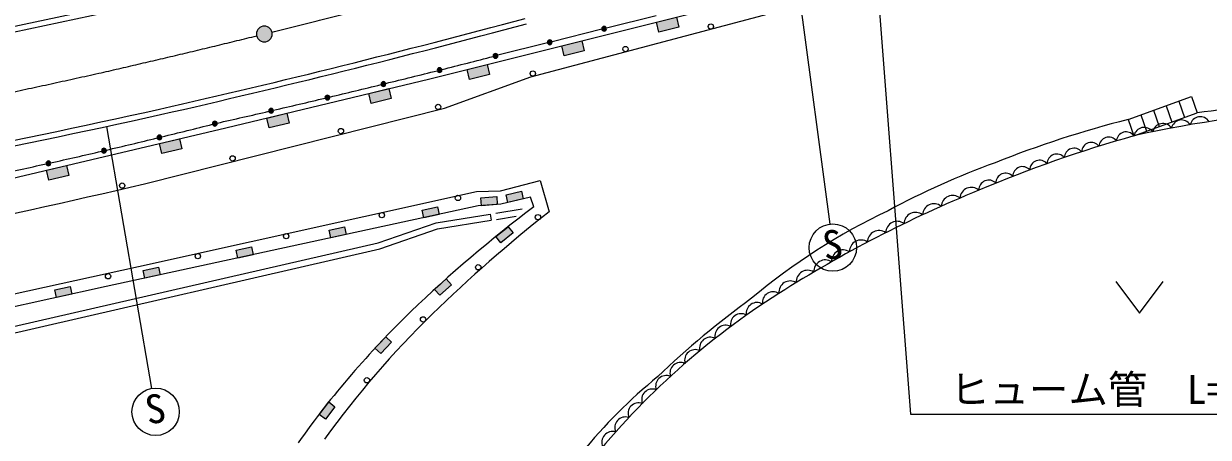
# Model space of a CAD drawing. Units: millimetres, scale not verified. Extents: x 40000 to 680000, y 20000 to 380000.
# Drawn here: x 446351 to 521402, y 259784 to 285969 of the extents above; entities that cross this region are included whole.
import ezdxf
from ezdxf.enums import TextEntityAlignment as Align

# ---------------------------------------------------------------- set-up
doc = ezdxf.new("R2010")
doc.units = ezdxf.units.MM
doc.header["$LTSCALE"] = 1000
doc.linetypes.add('CHAIN', pattern=[18.5, 12, -1.5, 3.5, -1.5])
for name, color, linetype, lineweight in [('M-BGD', 7, 'Continuous', 25), ('M-BMK', 2, 'CHAIN', 13), ('M-BMK-SRVR', 3, 'Continuous', 25), ('M-STR-HTXT', 7, 'Continuous', 13), ('M-STR-STRC', 7, 'Continuous', 25)]:
    doc.layers.add(name, color=color, linetype=linetype, lineweight=lineweight)
doc.styles.add('ＭＳ ゴシック', font='')
doc.styles.get('ＭＳ ゴシック').set_extended_font_data('MS Gothic')

msp = doc.modelspace()

# ---------------------------------------------------------------- hatches: boundary and pattern name
at = {"layer": 'M-BGD'}
for points in [[(486438, 286070), (487699, 286385), (487856, 285754), (486595, 285439)], [(483275, 285650, 0.41422), (483125, 285800, 0.41422), (482975, 285650, 1)], [(479833, 284791, 0.41421), (479683, 284941, 0.41421), (479533, 284791, 0.41422), (479683, 284641, 0.41422)], [(480441, 284573), (481702, 284887), (481859, 284257), (480598, 283942)], [(476392, 283933, 1), (476092, 283933, 1)], [(472846, 283031, 0.41421), (472696, 283181, 0.41421), (472546, 283031, 0.41422), (472696, 282881, 0.41422)], [(474444, 283075), (475705, 283390), (475862, 282759), (474601, 282445)], [(469295, 282150, 0.41422), (469145, 282300, 0.41422), (468995, 282150, 0.41421), (469145, 282000, 0.41421)], [(468215, 281554), (469479, 281858), (469631, 281226), (468368, 280922)], [(465739, 281292, 1), (465439, 281292, 0.41421), (465589, 281142, 0.41421)], [(461758, 279998), (463022, 280303), (463174, 279671), (461911, 279366)], [(462177, 280456, 0.41421), (462027, 280606, 0.41421), (461877, 280456, 1)], [(458611, 279642, 0.41421), (458461, 279792, 0.41421), (458311, 279642, 1)], [(455103, 278769, 0.41421), (454953, 278919, 0.41421), (454803, 278769, 1)], [(454949, 278381), (456215, 278679), (456364, 278046), (455098, 277749)], [(451587, 277931, 1), (451287, 277931, 0.41421), (451437, 277781, 0.41421)], [(448063, 277128, 1), (447763, 277128, 1)], [(447791, 276697), (449056, 276995), (449205, 276362), (447939, 276064)], [(476357, 274524), (475360, 274445), (475320, 274944), (476317, 275023)], [(478000, 274886), (477028, 274651), (476911, 275137), (477883, 275372)], [(472683, 273896), (471706, 273685), (471600, 274173), (472578, 274385)], [(466790, 272621), (465812, 272409), (465707, 272898), (466684, 273110)], [(476268, 272492), (477048, 273117), (477358, 272725), (476583, 272103)], [(460896, 271346), (459919, 271134), (459813, 271623), (460790, 271834)], [(455002, 270070), (454025, 269859), (453919, 270347), (454896, 270559)], [(472382, 269148), (473125, 269818), (473457, 269445), (472719, 268779)], [(449400, 268851), (448423, 268637), (448316, 269125), (449292, 269339)], [(468605, 265424), (469291, 266152), (469652, 265805), (468971, 265084)], [(465065, 261236), (465681, 262024), (466072, 261712), (465462, 260931)]]:
    msp.add_hatch(color=256, dxfattribs=at).paths.add_polyline_path(points)
at = {"layer": 'M-BMK-SRVR'}
msp.add_hatch(color=256, dxfattribs=at).paths.add_polyline_path([(462097, 285320, 0.41421), (461597, 285820, 0.41421), (461097, 285320, 1)])

# ---------------------------------------------------------------- linework, layer by layer
at = {"layer": 'M-BGD'}
for p, q in [((452557, 287224), (432963, 283096)), ((452629, 286881), (433035, 282754)), ((472076, 282484), (490067, 286976)), ((478477, 282595), (493544, 286596)), ((486420, 286472), (483270, 285686)), ((482979, 285613), (479829, 284828)), ((479538, 284755), (476388, 283969)), ((459162, 279372), (472076, 282484)), ((473003, 280630), (478477, 282595)), ((516318, 279902), (520329, 281360)), ((518724, 280777), (519100, 279743)), ((519527, 281069), (519902, 280035)), ((520329, 281360), (520705, 280327)), ((454006, 275834), (473003, 280630)), ((516693, 278868), (520705, 280327)), ((517120, 280194), (517496, 279160)), ((517922, 280485), (518298, 279452)), ((444844, 276004), (459162, 279372)), ((516318, 279902), (516693, 278868)), ((476563, 275385), (479069, 276040)), ((479069, 276040), (479646, 274065)), ((453633, 270597), (475040, 275354)), ((475040, 275354), (476563, 275385)), ((478453, 274995), (476575, 274541)), ((478680, 274380), (478453, 274995)), ((475142, 274428), (451567, 269327)), ((476575, 274541), (475142, 274428)), ((476253, 273976), (477923, 274239)), ((468807, 272092), (472474, 273371)), ((472474, 273371), (475905, 273917)), ((472572, 272981), (475968, 273522)), ((475905, 273917), (475968, 273522)), ((476315, 273580), (477561, 273777)), ((468918, 271707), (472572, 272981)), ((427816, 262692), (468807, 272092)), ((427899, 262301), (468918, 271707)), ((438578, 267295), (453633, 270597)), ((451567, 269327), (430324, 264663))]:
    msp.add_line(p, q, dxfattribs=at)
for points in [[(486438, 286070), (487699, 286385), (487856, 285754), (486595, 285439)], [(480441, 284573), (481702, 284887), (481859, 284257), (480598, 283942)], [(474444, 283075), (475705, 283390), (475862, 282759), (474601, 282445)], [(468215, 281554), (469479, 281858), (469631, 281226), (468368, 280922)], [(461758, 279998), (463022, 280303), (463174, 279671), (461911, 279366)], [(454949, 278381), (456215, 278679), (456364, 278046), (455098, 277749)], [(447791, 276697), (449056, 276995), (449205, 276362), (447939, 276064)], [(476357, 274524), (475360, 274445), (475320, 274944), (476317, 275023)], [(478000, 274886), (477028, 274651), (476911, 275137), (477883, 275372)], [(472683, 273896), (471706, 273685), (471600, 274173), (472578, 274385)], [(466790, 272621), (465812, 272409), (465707, 272898), (466684, 273110)], [(476268, 272492), (477048, 273117), (477358, 272725), (476583, 272103)], [(460896, 271346), (459919, 271134), (459813, 271623), (460790, 271834)], [(455002, 270070), (454025, 269859), (453919, 270347), (454896, 270559)], [(472382, 269148), (473125, 269818), (473457, 269445), (472719, 268779)], [(449400, 268851), (448423, 268637), (448316, 269125), (449292, 269339)], [(468605, 265424), (469291, 266152), (469652, 265805), (468971, 265084)], [(465065, 261236), (465681, 262024), (466072, 261712), (465462, 260931)]]:
    msp.add_lwpolyline(points, close=True, dxfattribs=at)
for points in [[(483275, 285650, 0.41422), (483125, 285800, 0.41422), (482975, 285650, 1)], [(479833, 284791, 0.41421), (479683, 284941, 0.41421), (479533, 284791, 0.41422), (479683, 284641, 0.41422)], [(476392, 283933, 1), (476092, 283933, 1)], [(472846, 283031, 0.41421), (472696, 283181, 0.41421), (472546, 283031, 0.41422), (472696, 282881, 0.41422)], [(469295, 282150, 0.41422), (469145, 282300, 0.41422), (468995, 282150, 0.41421), (469145, 282000, 0.41421)], [(465739, 281292, 1), (465439, 281292, 0.41421), (465589, 281142, 0.41421)], [(462177, 280456, 0.41421), (462027, 280606, 0.41421), (461877, 280456, 1)], [(458611, 279642, 0.41421), (458461, 279792, 0.41421), (458311, 279642, 1)], [(455103, 278769, 0.41421), (454953, 278919, 0.41421), (454803, 278769, 1)], [(451587, 277931, 1), (451287, 277931, 0.41421), (451437, 277781, 0.41421)], [(448063, 277128, 1), (447763, 277128, 1)]]:
    msp.add_lwpolyline(points, format="xyb", close=True, dxfattribs=at)
msp.add_lwpolyline([(515544, 269642), (517044, 267642), (518544, 269642)], dxfattribs=at)
for centre in [(489888, 285791), (484475, 284366), (478609, 282819), (472612, 280697), (466449, 279172), (459587, 277439), (452592, 275719), (473865, 274935), (469041, 273846), (478932, 273722), (462982, 272516), (457381, 271254), (475148, 270547), (451697, 269978), (471654, 267247), (468098, 263393)]:
    msp.add_circle(centre, 168, dxfattribs=at)
for centre, radius, start, end in [((316540, 887667), 622689, 282.84261, 285.03959), ((316540, 887667), 623039, 282.8425, 285.03945), ((328622, 856597), 591384, 284.11495, 284.44034), ((328622, 856597), 591384, 283.76049, 284.08588), ((328622, 856597), 591384, 283.40604, 283.73143), ((328622, 856597), 591384, 283.05159, 283.37697), ((536464, 162277), 119097, 90.82992, 97.60376), ((305329, 958048), 693817, 279.94663, 282.45337), ((305329, 958048), 694167, 279.94674, 282.45346), ((328622, 856597), 591384, 282.69713, 283.02252), ((533207, 204869), 75819, 93.42937, 102.58009), ((520895, 279422), 657, 32.15649, 166.59818), ((368207, 634937), 366580, 283.71157, 284.22964), ((533461, 212708), 69347, 104.31265, 111.63379), ((517339, 278747), 657, 34.90171, 169.3434), ((518521, 278991), 657, 33.98664, 168.42832), ((519706, 279216), 657, 33.07157, 167.51325), ((368207, 634937), 366580, 283.1466, 283.66468), ((539641, 197546), 84498, 105.75827, 112.82182), ((513989, 277828), 618, 38.15237, 177.28836), ((515091, 278172), 618, 37.36753, 176.50352), ((516197, 278500), 618, 36.58269, 175.71868), ((368207, 634937), 366580, 282.58164, 283.09972), ((511799, 277095), 618, 39.72205, 178.85804), ((512891, 277469), 618, 38.93721, 178.0732), ((368207, 634937), 366580, 282.01668, 282.53475), ((526289, 227048), 53390, 110.15278, 118.1383), ((510712, 276706), 618, 40.50689, 179.64288), ((508555, 275884), 618, 42.07657, 181.21256), ((509631, 276302), 618, 41.29173, 180.42772), ((320435, 844122), 583774, 280.32126, 283.22671), ((506393, 274882), 724, 49.06088, 176.33592), ((507485, 275451), 618, 42.86141, 181.9974), ((537438, 200661), 80776, 112.23815, 122.36369), ((505205, 274374), 724, 49.98138, 177.25643), ((531719, 204119), 88032, 127.04853, 133.72194), ((537089, 200884), 93033, 128.13007, 134.2034), ((518432, 237592), 40434, 115.36632, 129.96302), ((502853, 273300), 724, 51.82239, 179.09744), ((504024, 273847), 724, 50.90188, 178.17693), ((501691, 272735), 724, 52.74289, 180.01794), ((500537, 272152), 724, 53.6634, 180.93844), ((499394, 271550), 724, 54.5839, 181.85895), ((497136, 270291), 724, 56.42491, 183.69996), ((498260, 270929), 724, 55.5044, 182.77945), ((496022, 269634), 724, 57.34541, 184.62046), ((494920, 268960), 724, 58.26592, 185.54096), ((520195, 227735), 48678, 122.27837, 141.20431), ((493828, 268326), 675, 56.70422, 189.30836), ((526324, 221973), 57613, 125.99819, 133.70164), ((492805, 267643), 675, 58.16006, 190.7642), ((511926, 225226), 59098, 133.99776, 144.6343), ((515019, 223801), 61217, 134.34951, 144.13222), ((491800, 266934), 675, 59.6159, 192.22004), ((490814, 266200), 675, 61.07174, 193.67588), ((489846, 265441), 675, 62.52758, 195.13172), ((488898, 264658), 675, 63.98342, 196.58757), ((487970, 263851), 675, 65.43926, 198.04341), ((508433, 236943), 34527, 129.39726, 140.76247), ((487062, 263020), 675, 66.89511, 199.49925), ((486177, 262167), 675, 68.35095, 200.95509), ((485313, 261292), 675, 69.80679, 202.41093), ((484471, 260395), 675, 71.26263, 203.86677), ((483653, 259477), 675, 72.71847, 205.32261)]:
    msp.add_arc(centre, radius, start, end, dxfattribs=at)
at = {"layer": 'M-BMK'}
for centre, radius, start, end in [((303381, 928946), 662788, 283.85386, 285.76576), ((303381, 928946), 662788, 282.8787, 283.76741), ((318607, 876100), 607884, 278.19419, 282.58987)]:
    msp.add_arc(centre, radius, start, end, dxfattribs=at)
at = {"layer": 'M-BMK-SRVR'}
msp.add_lwpolyline([(462097, 285320, 0.41421), (461597, 285820, 0.41421), (461097, 285320, 1)], format="xyb", close=True, dxfattribs=at)
at = {"layer": 'M-STR-HTXT'}
msp.add_lwpolyline([(499988, 294411), (502541, 261248), (537541, 261248)], dxfattribs=at)
at = {"layer": 'M-STR-STRC'}
for p, q in [((495130, 290361), (497414, 273278)), ((451599, 279466), (454456, 262876))]:
    msp.add_line(p, q, dxfattribs=at)
for centre in [(497613, 271792), (454710, 261398)]:
    msp.add_circle(centre, 1500, dxfattribs=at)

# ---------------------------------------------------------------- texts
at = {"layer": 'M-STR-HTXT', "style": 'ＭＳ ゴシック'}
msp.add_text('\u3000ヒューム管\u3000L=12.3\u3000φ=600', height=1833, dxfattribs=at).set_placement((502541, 261348), align=Align.BOTTOM_LEFT)
at = {"layer": 'M-STR-STRC', "style": 'ＭＳ ゴシック'}
for rotation, p in [(7.555, (497785, 270532)), (9.712, (454929, 260146))]:
    msp.add_text('S', height=1833, rotation=rotation, dxfattribs=at).set_placement(p, align=Align.BOTTOM_CENTER)

doc.saveas('drawing.dxf')
